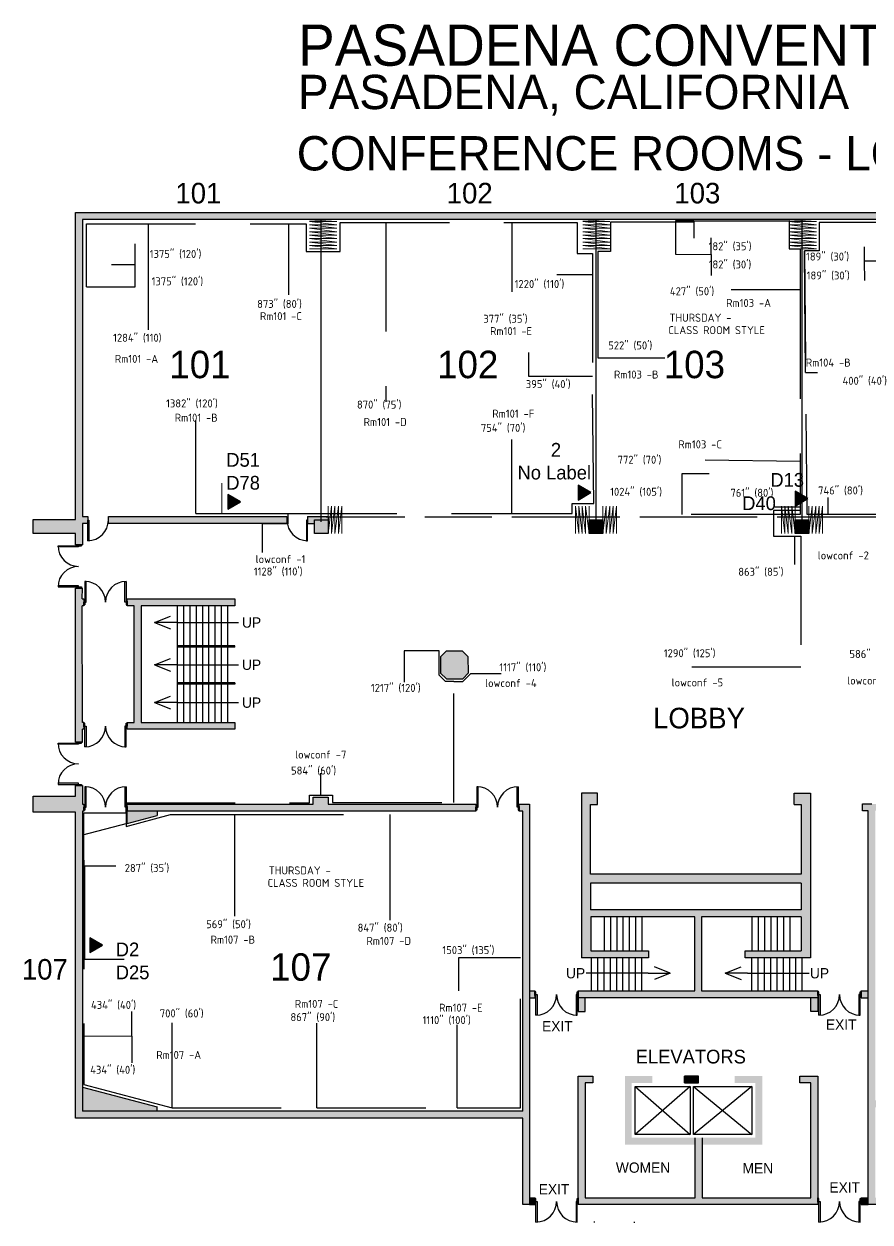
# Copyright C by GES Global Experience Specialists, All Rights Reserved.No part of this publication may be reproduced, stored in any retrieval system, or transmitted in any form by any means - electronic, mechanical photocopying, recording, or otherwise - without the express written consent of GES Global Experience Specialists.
# Model space of a CAD drawing. Header units: inches. Extents: x 3281 to 5822, y 3049 to 5144.
# Drawn here: x 3281 to 4759, y 3049 to 5144 of the extents above; entities that cross this region are included whole.
import ezdxf
from ezdxf.enums import TextEntityAlignment as Align

# ---------------------------------------------------------------- set-up
doc = ezdxf.new("R2010")
doc.units = ezdxf.units.IN
doc.header["$LTSCALE"] = 100
doc.header["$MEASUREMENT"] = 0
doc.linetypes.add('DASHED', pattern=[19.05, 12.7, -6.35])
doc.linetypes.add('DASHEDTINY', pattern=[2.8575, 1.905, -0.9525])
for name, color, linetype, lineweight, true_color in [('AP_Name', 176, 'CONTINUOUS', 18, 0x000080), ('LAB DAY', 140, 'CONTINUOUS', 18, 0x26a8ff), ('WIRE RUN', 200, 'DASHEDTINY', 25, 0xaa00ff)]:
    doc.layers.add(name, color=color, linetype=linetype, lineweight=lineweight, true_color=true_color)
for name, color, linetype, lineweight in [('bldg_airwall', 53, 'DASHED', 25), ('bldg_airwall_storage', 53, 'CONTINUOUS', 18), ('bldg_doors', 7, 'CONTINUOUS', 25), ('bldg_text', 94, 'CONTINUOUS', 25), ('bldg_title', 94, 'CONTINUOUS', 25), ('bldg_wallint', 7, 'CONTINUOUS', 25), ('bldg_wallintsol', 7, 'CONTINUOUS', 25), ('data_jack', 120, 'CONTINUOUS', 25), ('LENGTH', 4, 'CONTINUOUS', 18)]:
    doc.layers.add(name, color=color, linetype=linetype, lineweight=lineweight)
doc.layers.add('bldg_stairs', color=9, linetype='CONTINUOUS')
doc.styles.add('bldgtx18', font='bldgtx18')
doc.styles.add('bldgtx24', font='bldgtx24')
doc.styles.add('bldgtx36', font='bldgtx36')
doc.styles.add('bldgtx48', font='bldgtx48')
doc.styles.add('iso3098', font='iso3098')
doc.styles.add('showtx60', font='showtx60')

msp = doc.modelspace()

# ---------------------------------------------------------------- hatches: boundary and pattern name
at = {"layer": 'bldg_wallintsol'}
for points in [[(5540.3, 4801.9), (5540.3, 4157.3), (5540.4, 4138.4), (5540.3, 4138.4), (5540.3, 4126.4), (5540.4, 4126.4), (5540.3, 3922.5), (5540.3, 3780), (5521.6, 3780), (5521.6, 3768), (5540.3, 3768), (5540.3, 3261.6), (5521.4, 3261.6), (5521.4, 3249.6), (5558.4, 3249.6), (5558.4, 3774), (5558.4, 4813.9), (3370.9, 4813.9), (3370.9, 4353.1), (3370.9, 4277.4), (3296.8, 4277.4), (3296.8, 4252.9), (3370.9, 4252.9), (3370.9, 4233.3), (3382.9, 4233.3), (3382.9, 4270.4), (3392.3, 4270.4), (3392.3, 4276.3), (3392.3, 4282.4), (3382.9, 4282.4), (3382.9, 4347.1), (3382.9, 4801.9)], [(3740.3, 4282.4), (3428.3, 4282.4), (3428.3, 4270.4), (3740.3, 4270.4)], [(4292.3, 4276.9), (4268.3, 4276.9), (4268.3, 4252.9), (4292.3, 4252.9)], [(4652.3, 4276.9), (4628.3, 4276.9), (4628.3, 4252.9), (4652.3, 4252.9)], [(4057.1, 4037.3), (4047, 4047.2), (4018.7, 4047.1), (4008.8, 4037), (4008.9, 4008.6), (4019, 3998.7), (4047.4, 3998.9), (4057.3, 4009)], [(3382.9, 3812.2), (3370.9, 3812.2), (3370.9, 3793.6), (3296.8, 3793.6), (3296.8, 3765.7), (3370.9, 3765.7), (3370.9, 3230.5), (4152.4, 3230.5), (4152.4, 3079.4), (4164.4, 3079.4), (4164.4, 3253.6), (4164.4, 3779.5), (4146.4, 3779.5), (4146.4, 3767.5), (4152.4, 3767.5), (4152.4, 3242.5), (3382.9, 3242.5), (3382.9, 3767.5), (3385.4, 3767.5), (3385.4, 3779.5), (3382.9, 3779.5)], [(4070.4, 3779.5), (3812.3, 3779.5), (3812.3, 3792), (3786.4, 3792), (3786.4, 3779.5), (3461.4, 3779.5), (3461.4, 3767.5), (4070.4, 3767.5)], [(4978.2, 3079.4), (4978.2, 3091.4), (4768.2, 3091.4), (4768.2, 3249.6), (5418.8, 3249.6), (5418.8, 3261.6), (4768.2, 3261.6), (4768.2, 3768), (4775.5, 3768), (4775.5, 3780), (4762.2, 3780), (4746.3, 3780), (4746.3, 3768), (4756.2, 3768), (4756.2, 3255.6), (4756.2, 3079.4)], [(3513.4, 3767.5), (3461.4, 3767.5), (3461.4, 3745.9), (3513.4, 3759.5)], [(4667.9, 3091.4), (4667.9, 3304.1), (4636.5, 3304.1), (4636.5, 3292.1), (4655.9, 3292.1), (4655.9, 3091.4), (4465.8, 3091.4), (4465.8, 3184.1), (4453.8, 3184.1), (4453.8, 3091.4), (4261.3, 3091.4), (4261.3, 3292.1), (4274.7, 3292.1), (4274.7, 3304.1), (4249.3, 3304.1), (4249.3, 3089.8), (4249.5, 3089.8), (4249.5, 3079.4), (4459.8, 3079.4), (4667.9, 3079.4)], [(4459.5, 3304.1), (4435, 3304.1), (4435, 3292.1), (4459.5, 3292.1)], [(3382.9, 3284.5), (3382.9, 3242.5), (3513.4, 3242.5), (3513.4, 3250.5)], [(4173.5, 3091.4), (4164.4, 3091.4), (4164.4, 3079.4), (4173.5, 3079.4)], [(4756.2, 3091.4), (4743.9, 3091.4), (4743.9, 3079.4), (4756.2, 3079.4)]]:
    msp.add_hatch(color=256, dxfattribs=at).paths.add_polyline_path(points, flags=0)
h = msp.add_hatch(color=256, dxfattribs=at)
h.paths.add_polyline_path([(3812.3, 4282.4), (3776.3, 4282.4), (3776.3, 4270.4), (3788.3, 4270.4), (3788.3, 4276.9), (3812.3, 4276.9)], flags=0)
h.paths.add_polyline_path([(3812.3, 4276.9), (3788.3, 4276.9), (3788.3, 4252.9), (3812.3, 4252.9)], flags=0)
h = msp.add_hatch(color=256, dxfattribs=at)
h.paths.add_polyline_path([(3385.3, 3922.5), (3382.9, 3922.5), (3382.8, 4126.4), (3385.3, 4126.4), (3385.3, 4138.4), (3382.8, 4138.4), (3382.9, 4157.3), (3370.9, 4157.3), (3370.9, 3888.2), (3382.9, 3888.2), (3382.9, 3910.5), (3385.3, 3910.5)], flags=0)
h.paths.add_polyline_path([(3485.4, 4126.4), (3649, 4126.4), (3649, 4138.4), (3461.3, 4138.4), (3461.3, 4126.4), (3473.4, 4126.4), (3473.4, 3922.5), (3461.3, 3922.5), (3461.3, 3910.5), (3512.3, 3910.5), (3649, 3910.5), (3649, 3922.5), (3485.4, 3922.5)], flags=0)
h = msp.add_hatch(color=256, dxfattribs=at)
h.paths.add_polyline_path([(4654.9, 3798.9), (4626.9, 3798.9), (4626.9, 3778.9), (4638.9, 3778.9), (4638.9, 3656.9), (4270.9, 3656.9), (4270.9, 3778.9), (4282.9, 3778.9), (4282.9, 3798.9), (4254.9, 3798.9), (4254.9, 3511.1), (4372.1, 3511.1), (4372.1, 3523.1), (4271.4, 3523.1), (4271.4, 3582.6), (4452.9, 3582.6), (4452.9, 3453.1), (4249.5, 3453.1), (4249.5, 3441.1), (4667.9, 3441.1), (4667.9, 3453.1), (4661.9, 3453.1), (4464.9, 3453.1), (4464.9, 3582.6), (4638.9, 3582.6), (4638.9, 3523.1), (4541.3, 3523.1), (4541.3, 3511.1), (4654.9, 3511.1)], flags=0)
h.paths.add_polyline_path([(4638.9, 3594.6), (4270.9, 3594.6), (4270.9, 3641.5), (4638.9, 3641.5)], flags=0)
h = msp.add_hatch(color=256, dxfattribs=at)
h.paths.add_polyline_path([(4261.5, 3441.1), (4249.5, 3441.1), (4249.5, 3417.1), (4261.5, 3417.1)], flags=0)
h.paths.add_polyline_path([(4173.5, 3453.1), (4164.4, 3453.1), (4164.4, 3441.1), (4173.5, 3441.1)], flags=0)
h = msp.add_hatch(color=256, dxfattribs=at)
h.paths.add_polyline_path([(4756.2, 3453.1), (4743.9, 3453.1), (4743.9, 3441.1), (4756.2, 3441.1)], flags=0)
h.paths.add_polyline_path([(4667.9, 3441.1), (4655.9, 3441.1), (4655.9, 3417.1), (4667.9, 3417.1)], flags=0)
at = {"layer": 'bldg_wallintsol', "linetype": 'CONTINUOUS'}
msp.add_hatch(color=256, dxfattribs=at).paths.add_polyline_path([(4330.9, 3184.1), (4450.9, 3184.1), (4570.9, 3184.1), (4570.9, 3304.1), (4522.9, 3304.1), (4522.9, 3292.1), (4558.9, 3292.1), (4558.9, 3196.1), (4342.9, 3196.1), (4342.9, 3292.1), (4378.9, 3292.1), (4378.9, 3304.1), (4330.9, 3304.1)], flags=0)
at = {"layer": 'data_jack'}
for points in [[(4249.2, 4337.3), (4249.2, 4311.4), (4271.6, 4324.3)], [(3637, 4321), (3637, 4295.2), (3659.4, 4308.1)], [(4628.4, 4326.7), (4628.4, 4300.9), (4650.8, 4313.8)], [(3395.7, 3545.7), (3395.7, 3519.9), (3418.1, 3532.8)]]:
    msp.add_hatch(color=256, dxfattribs=at).paths.add_polyline_path(points, flags=0)

# ---------------------------------------------------------------- linework, layer by layer
at = {"layer": 'bldg_airwall'}
for p, q in [((3800.4, 4273.5), (3800.4, 4802.1)), ((4280.4, 4273.5), (4280.4, 4802.1)), ((4640.4, 4273.5), (4640.4, 4802.1)), ((3946.2, 4281.2), (3808.9, 4281.2)), ((4098.2, 4281.2), (3981.2, 4281.2)), ((4322.2, 4281.2), (4133.2, 4281.2)), ((4562.2, 4281.2), (4357.2, 4281.2)), ((4786.7, 4281.2), (4597.2, 4281.2))]:
    msp.add_line(p, q, dxfattribs=at)
at = {"layer": 'bldg_airwall_storage'}
for p, q in [((3780, 4801.9), (3827.7, 4801.9)), ((3827.7, 4798.5), (3780, 4801.5)), ((3827.7, 4792.5), (3780, 4798.5)), ((3780, 4798.5), (3827.7, 4798.5)), ((4257.2, 4801.9), (4304.8, 4801.9)), ((4304.8, 4798.5), (4257.2, 4801.5)), ((4304.8, 4792.5), (4257.2, 4798.5)), ((4257.2, 4798.5), (4304.8, 4798.5)), ((4618.2, 4801.9), (4665.8, 4801.9)), ((4665.8, 4798.5), (4618.2, 4801.5)), ((4665.8, 4792.5), (4618.2, 4798.5)), ((4618.2, 4798.5), (4665.8, 4798.5)), ((3827.7, 4786.5), (3780, 4792.5)), ((3780, 4792.5), (3827.7, 4792.5)), ((3827.7, 4780.5), (3780, 4786.5)), ((3780, 4786.5), (3827.7, 4786.5)), ((3827.7, 4774.5), (3780, 4780.5)), ((3780, 4780.5), (3827.7, 4780.5)), ((4304.8, 4786.5), (4257.2, 4792.5)), ((4257.2, 4792.5), (4304.8, 4792.5)), ((4304.8, 4780.5), (4257.2, 4786.5)), ((4257.2, 4786.5), (4304.8, 4786.5)), ((4304.8, 4774.5), (4257.2, 4780.5)), ((4257.2, 4780.5), (4304.8, 4780.5)), ((4665.8, 4786.5), (4618.2, 4792.5)), ((4618.2, 4792.5), (4665.8, 4792.5)), ((4665.8, 4780.5), (4618.2, 4786.5)), ((4618.2, 4786.5), (4665.8, 4786.5)), ((4665.8, 4774.5), (4618.2, 4780.5)), ((4618.2, 4780.5), (4665.8, 4780.5)), ((3827.7, 4768.5), (3780, 4774.5)), ((3780, 4774.5), (3827.7, 4774.5)), ((3827.7, 4762.5), (3780, 4768.5)), ((3780, 4768.5), (3827.7, 4768.5)), ((3827.7, 4756.5), (3780, 4762.5)), ((3780, 4762.5), (3827.7, 4762.5)), ((3827.7, 4750.5), (3780, 4756.5)), ((3780, 4756.5), (3827.7, 4756.5)), ((4304.8, 4768.5), (4257.2, 4774.5)), ((4257.2, 4774.5), (4304.8, 4774.5)), ((4304.8, 4762.5), (4257.2, 4768.5)), ((4257.2, 4768.5), (4304.8, 4768.5)), ((4304.8, 4756.5), (4257.2, 4762.5)), ((4257.2, 4762.5), (4304.8, 4762.5)), ((4304.8, 4750.5), (4257.2, 4756.5)), ((4257.2, 4756.5), (4304.8, 4756.5)), ((4665.8, 4768.5), (4618.2, 4774.5)), ((4618.2, 4774.5), (4665.8, 4774.5)), ((4665.8, 4762.5), (4618.2, 4768.5)), ((4618.2, 4768.5), (4665.8, 4768.5)), ((4665.8, 4756.5), (4618.2, 4762.5)), ((4618.2, 4762.5), (4665.8, 4762.5)), ((4665.8, 4750.5), (4618.2, 4756.5)), ((4618.2, 4756.5), (4665.8, 4756.5)), ((3780, 4750.5), (3827.7, 4750.5)), ((4257.2, 4750.5), (4304.8, 4750.5)), ((4618.2, 4750.5), (4665.8, 4750.5)), ((3812.3, 4300.9), (3812.3, 4252.9)), ((3818.3, 4300.9), (3812.3, 4252.9)), ((3818.3, 4300.9), (3818.3, 4252.9)), ((3824.3, 4300.9), (3818.3, 4252.9)), ((3824.3, 4300.9), (3824.3, 4252.9)), ((3830.3, 4300.9), (3824.3, 4252.9)), ((3830.3, 4252.9), (3830.3, 4300.9)), ((3836.3, 4300.9), (3830.3, 4252.9)), ((3836.3, 4252.9), (3836.3, 4300.9)), ((4244.3, 4300.9), (4244.3, 4252.9)), ((4244.3, 4300.9), (4250.3, 4252.9)), ((4250.3, 4300.9), (4250.3, 4252.9)), ((4250.3, 4300.9), (4256.3, 4252.9)), ((4256.3, 4300.9), (4256.3, 4252.9)), ((4256.3, 4300.9), (4262.3, 4252.9)), ((4262.3, 4300.9), (4262.3, 4252.9)), ((4262.3, 4300.9), (4268.3, 4252.9)), ((4268.3, 4252.9), (4268.3, 4300.9)), ((4292.3, 4300.9), (4292.3, 4252.9)), ((4298.3, 4300.9), (4292.3, 4252.9)), ((4298.3, 4300.9), (4298.3, 4252.9)), ((4304.3, 4300.9), (4298.3, 4252.9)), ((4304.3, 4300.9), (4304.3, 4252.9)), ((4310.3, 4300.9), (4304.3, 4252.9)), ((4310.3, 4300.9), (4310.3, 4252.9)), ((4316.3, 4300.9), (4310.3, 4252.9)), ((4316.3, 4252.9), (4316.3, 4300.9)), ((4604.3, 4300.9), (4604.3, 4252.9)), ((4604.3, 4300.9), (4610.3, 4252.9)), ((4610.3, 4300.9), (4610.3, 4252.9)), ((4610.3, 4300.9), (4616.3, 4252.9)), ((4616.3, 4300.9), (4616.3, 4252.9)), ((4616.3, 4300.9), (4622.3, 4252.9)), ((4622.3, 4300.9), (4622.3, 4252.9)), ((4622.3, 4300.9), (4628.3, 4252.9)), ((4628.3, 4252.9), (4628.3, 4300.9)), ((4652.3, 4300.9), (4652.3, 4252.9)), ((4658.3, 4300.9), (4652.3, 4252.9)), ((4658.3, 4300.9), (4658.3, 4252.9)), ((4664.3, 4300.9), (4658.3, 4252.9)), ((4664.3, 4300.9), (4664.3, 4252.9)), ((4670.3, 4300.9), (4664.3, 4252.9)), ((4670.3, 4300.9), (4670.3, 4252.9)), ((4676.3, 4300.9), (4670.3, 4252.9)), ((4676.3, 4252.9), (4676.3, 4300.9))]:
    msp.add_line(p, q, dxfattribs=at)
at = {"layer": 'bldg_doors'}
for p, q in [((3392.3, 4276.3), (3394.3, 4276.3)), ((3392.3, 4240.3), (3392.3, 4276.3)), ((3394.3, 4276.3), (3394.3, 4240.3)), ((3776.3, 4276.3), (3774.3, 4276.3)), ((3774.3, 4276.3), (3774.3, 4240.3)), ((3776.3, 4240.3), (3776.3, 4276.3)), ((3381.3, 4233.3), (3376.3, 4233.3)), ((3376.3, 4233.3), (3376.3, 4231.3)), ((3381.3, 4231.3), (3381.3, 4233.3)), ((3394.3, 4240.3), (3392.3, 4240.3)), ((3774.3, 4240.3), (3776.3, 4240.3)), ((3340.3, 4229.3), (3340.3, 4231.3)), ((3340.3, 4231.3), (3376.3, 4231.3)), ((3376.3, 4229.3), (3340.3, 4229.3)), ((3376.3, 4231.3), (3381.3, 4231.3)), ((3376.3, 4231.3), (3376.3, 4229.3)), ((3376.3, 4161.3), (3340.3, 4161.3)), ((3340.3, 4161.3), (3340.3, 4159.3)), ((3340.3, 4159.3), (3376.3, 4159.3)), ((3376.3, 4159.3), (3376.3, 4161.3)), ((3376.3, 4157.3), (3376.3, 4159.3)), ((3376.3, 4159.3), (3381.3, 4159.3)), ((3381.3, 4157.3), (3376.3, 4157.3)), ((3381.3, 4159.3), (3381.3, 4157.3)), ((3389.3, 4169), (3387.3, 4169)), ((3387.3, 4169), (3387.3, 4133)), ((3389.3, 4133), (3389.3, 4169)), ((3457.3, 4133), (3457.3, 4169)), ((3457.3, 4169), (3459.3, 4169)), ((3459.3, 4169), (3459.3, 4133)), ((3385.3, 4128), (3385.3, 4133)), ((3385.3, 4133), (3387.3, 4133)), ((3387.3, 4128), (3385.3, 4128)), ((3387.3, 4133), (3387.3, 4128)), ((3387.3, 4133), (3389.3, 4133)), ((3459.3, 4133), (3457.3, 4133)), ((3461.3, 4133), (3459.3, 4133)), ((3459.3, 4133), (3459.3, 4128)), ((3459.3, 4128), (3461.3, 4128)), ((3461.3, 4128), (3461.3, 4133)), ((3387.3, 3920.9), (3385.3, 3920.9)), ((3385.3, 3920.9), (3385.3, 3915.9)), ((3387.3, 3915.9), (3387.3, 3920.9)), ((3459.3, 3920.9), (3461.3, 3920.9)), ((3459.3, 3915.9), (3459.3, 3920.9)), ((3461.3, 3920.9), (3461.3, 3915.9)), ((3385.3, 3915.9), (3387.3, 3915.9)), ((3387.3, 3915.9), (3389.3, 3915.9)), ((3387.3, 3879.9), (3387.3, 3915.9)), ((3389.3, 3915.9), (3389.3, 3879.9)), ((3459.3, 3915.9), (3457.3, 3915.9)), ((3457.3, 3915.9), (3457.3, 3879.9)), ((3461.3, 3915.9), (3459.3, 3915.9)), ((3459.3, 3879.9), (3459.3, 3915.9)), ((3340.3, 3884.2), (3340.3, 3886.2)), ((3340.3, 3886.2), (3376.3, 3886.2)), ((3376.3, 3884.2), (3340.3, 3884.2)), ((3381.3, 3888.2), (3376.3, 3888.2)), ((3376.3, 3888.2), (3376.3, 3886.2)), ((3376.3, 3886.2), (3381.3, 3886.2)), ((3376.3, 3886.2), (3376.3, 3884.2)), ((3381.3, 3886.2), (3381.3, 3888.2)), ((3389.3, 3879.9), (3387.3, 3879.9)), ((3457.3, 3879.9), (3459.3, 3879.9)), ((3376.3, 3816.2), (3340.3, 3816.2)), ((3340.3, 3816.2), (3340.3, 3814.2)), ((3340.3, 3814.2), (3376.3, 3814.2)), ((3376.3, 3814.2), (3376.3, 3816.2)), ((3376.3, 3812.2), (3376.3, 3814.2)), ((3376.3, 3814.2), (3381.3, 3814.2)), ((3381.3, 3814.2), (3381.3, 3812.2)), ((3381.3, 3812.2), (3376.3, 3812.2)), ((3389.4, 3810.1), (3387.4, 3810.1)), ((3387.4, 3810.1), (3387.4, 3774.1)), ((3389.4, 3774.1), (3389.4, 3810.1)), ((3457.4, 3774.1), (3457.4, 3810.1)), ((3457.4, 3810.1), (3459.4, 3810.1)), ((3459.4, 3810.1), (3459.4, 3774.1)), ((4074.4, 3810.1), (4072.4, 3810.1)), ((4072.4, 3810.1), (4072.4, 3774.1)), ((4074.4, 3774.1), (4074.4, 3810.1)), ((4142.4, 3774.1), (4142.4, 3810.1)), ((4142.4, 3810.1), (4144.4, 3810.1)), ((4144.4, 3810.1), (4144.4, 3774.1)), ((3385.4, 3769.1), (3385.4, 3774.1)), ((3385.4, 3774.1), (3387.4, 3774.1)), ((3387.4, 3774.1), (3387.4, 3769.1)), ((3387.4, 3774.1), (3389.4, 3774.1)), ((3459.4, 3774.1), (3457.4, 3774.1)), ((3461.4, 3774.1), (3459.4, 3774.1)), ((3459.4, 3774.1), (3459.4, 3769.1)), ((3461.4, 3769.1), (3461.4, 3774.1)), ((4070.4, 3769.1), (4070.4, 3774.1)), ((4070.4, 3774.1), (4072.4, 3774.1)), ((4072.4, 3774.1), (4072.4, 3769.1)), ((4072.4, 3774.1), (4074.4, 3774.1)), ((4144.4, 3774.1), (4142.4, 3774.1)), ((4146.4, 3774.1), (4144.4, 3774.1)), ((4144.4, 3774.1), (4144.4, 3769.1)), ((4146.4, 3769.1), (4146.4, 3774.1)), ((3387.4, 3769.1), (3385.4, 3769.1)), ((3459.4, 3769.1), (3461.4, 3769.1)), ((4072.4, 3769.1), (4070.4, 3769.1)), ((4144.4, 3769.1), (4146.4, 3769.1)), ((4175.5, 3451.5), (4173.5, 3451.5)), ((4173.5, 3451.5), (4173.5, 3446.5)), ((4173.5, 3446.5), (4175.5, 3446.5)), ((4175.5, 3446.5), (4175.5, 3451.5)), ((4175.5, 3446.5), (4177.5, 3446.5)), ((4175.5, 3410.5), (4175.5, 3446.5)), ((4177.5, 3446.5), (4177.5, 3410.5)), ((4247.5, 3446.5), (4245.5, 3446.5)), ((4245.5, 3446.5), (4245.5, 3410.5)), ((4247.5, 3451.5), (4249.5, 3451.5)), ((4247.5, 3446.5), (4247.5, 3451.5)), ((4249.5, 3446.5), (4247.5, 3446.5)), ((4247.5, 3410.5), (4247.5, 3446.5)), ((4249.5, 3451.5), (4249.5, 3446.5)), ((4249.5, 3451.5), (4249.5, 3446.5)), ((4669.9, 3451.5), (4667.9, 3451.5)), ((4667.9, 3451.5), (4667.9, 3446.5)), ((4667.9, 3446.5), (4669.9, 3446.5)), ((4669.9, 3446.5), (4669.9, 3451.5)), ((4669.9, 3446.5), (4671.9, 3446.5)), ((4669.9, 3410.5), (4669.9, 3446.5)), ((4671.9, 3446.5), (4671.9, 3410.5)), ((4741.9, 3446.5), (4739.9, 3446.5)), ((4739.9, 3446.5), (4739.9, 3410.5)), ((4741.9, 3451.5), (4743.9, 3451.5)), ((4741.9, 3446.5), (4741.9, 3451.5)), ((4743.9, 3446.5), (4741.9, 3446.5)), ((4741.9, 3410.5), (4741.9, 3446.5)), ((4743.9, 3451.5), (4743.9, 3446.5)), ((4743.9, 3451.5), (4743.9, 3446.5)), ((4177.5, 3410.5), (4175.5, 3410.5)), ((4245.5, 3410.5), (4247.5, 3410.5)), ((4671.9, 3410.5), (4669.9, 3410.5)), ((4739.9, 3410.5), (4741.9, 3410.5)), ((4175.5, 3089.8), (4173.5, 3089.8)), ((4173.5, 3089.8), (4173.5, 3084.8)), ((4173.5, 3084.8), (4175.5, 3084.8)), ((4175.5, 3084.8), (4175.5, 3089.8)), ((4175.5, 3084.8), (4177.5, 3084.8)), ((4175.5, 3048.8), (4175.5, 3084.8)), ((4177.5, 3084.8), (4177.5, 3048.8)), ((4247.5, 3084.8), (4245.5, 3084.8)), ((4245.5, 3084.8), (4245.5, 3048.8)), ((4247.5, 3089.8), (4249.5, 3089.8)), ((4247.5, 3084.8), (4247.5, 3089.8)), ((4249.5, 3084.8), (4247.5, 3084.8)), ((4247.5, 3048.8), (4247.5, 3084.8)), ((4249.5, 3089.8), (4249.5, 3084.8)), ((4249.5, 3089.8), (4249.5, 3084.8)), ((4669.9, 3089.8), (4667.9, 3089.8)), ((4667.9, 3089.8), (4667.9, 3084.8)), ((4667.9, 3084.8), (4669.9, 3084.8)), ((4669.9, 3084.8), (4669.9, 3089.8)), ((4669.9, 3084.8), (4671.9, 3084.8)), ((4669.9, 3048.8), (4669.9, 3084.8)), ((4671.9, 3084.8), (4671.9, 3048.8)), ((4741.9, 3084.8), (4739.9, 3084.8)), ((4739.9, 3084.8), (4739.9, 3048.8)), ((4741.9, 3089.8), (4743.9, 3089.8)), ((4741.9, 3084.8), (4741.9, 3089.8)), ((4743.9, 3084.8), (4741.9, 3084.8)), ((4741.9, 3048.8), (4741.9, 3084.8)), ((4743.9, 3089.8), (4743.9, 3084.8)), ((4743.9, 3089.8), (4743.9, 3084.8)), ((4278.3, 3048.8), (4276.3, 3048.8)), ((4346.3, 3048.8), (4348.3, 3048.8))]:
    msp.add_line(p, q, dxfattribs=at)
for centre, start, end in [((3392.3, 4276.3), 270, 0), ((3776.3, 4276.3), 180, -90), ((3376.3, 4231.3), 180, 270), ((3376.3, 4159.3), 90, 180), ((3387.3, 4133), 0, 90), ((3459.3, 4133), 90, 180), ((3387.3, 3915.9), 270, 0), ((3459.3, 3915.9), 180, -90), ((3376.3, 3886.2), 180, 270), ((3376.3, 3814.2), 90, 180), ((3387.4, 3774.1), 0, 90), ((3459.4, 3774.1), 90, 180), ((4072.4, 3774.1), 0, 90), ((4144.4, 3774.1), 90, 180), ((4175.5, 3446.5), 270, 0), ((4247.5, 3446.5), 180, -90), ((4669.9, 3446.5), 270, 0), ((4741.9, 3446.5), 180, -90), ((4175.5, 3084.8), 270, 0), ((4247.5, 3084.8), 180, -90), ((4669.9, 3084.8), 270, 0), ((4741.9, 3084.8), 180, -90)]:
    msp.add_arc(centre, 36, start, end, dxfattribs=at)
at = {"layer": 'bldg_stairs'}
for p, q in [((3509, 4097.2), (3536.8, 4108.3)), ((3548.5, 4126.4), (3548.5, 3922.5)), ((3559.5, 4126.4), (3559.5, 4056.2)), ((3570.5, 4126.4), (3570.5, 4056.2)), ((3581.5, 4126.4), (3581.5, 4056.2)), ((3592.5, 4126.4), (3592.5, 4056.2)), ((3603.5, 4126.4), (3603.5, 4056.2)), ((3614.5, 4126.4), (3614.5, 4056.2)), ((3625.5, 4126.4), (3625.5, 4056.2)), ((3636.5, 4126.4), (3636.5, 4056.2)), ((3547.8, 4097.2), (3509, 4097.2)), ((3509, 4097.2), (3536.8, 4086.1)), ((3547.8, 4097.2), (3655.8, 4097.2)), ((3559.5, 4054), (3559.5, 3991.6)), ((3570.5, 4054), (3570.5, 3991.6)), ((3581.5, 4054), (3581.5, 3991.6)), ((3592.5, 4054), (3592.5, 3991.6)), ((3603.5, 4054), (3603.5, 3991.6)), ((3614.5, 4054), (3614.5, 3991.6)), ((3625.5, 4054), (3625.5, 3991.6)), ((3636.5, 4054), (3636.5, 3991.6)), ((3509, 4023.3), (3536.8, 4034.3)), ((3547.8, 4023.3), (3509, 4023.3)), ((3509, 4023.3), (3536.8, 4012.2)), ((3547.8, 4023.3), (3655.8, 4023.3)), ((3559.5, 3989.4), (3559.5, 3922.5)), ((3570.5, 3989.4), (3570.5, 3922.5)), ((3581.5, 3989.4), (3581.5, 3922.5)), ((3592.5, 3989.4), (3592.5, 3922.5)), ((3603.5, 3989.4), (3603.5, 3922.5)), ((3614.5, 3989.4), (3614.5, 3922.5)), ((3625.5, 3989.4), (3625.5, 3922.5)), ((3636.5, 3989.4), (3636.5, 3922.5)), ((3509, 3957.1), (3536.8, 3968.2)), ((3547.8, 3957.1), (3509, 3957.1)), ((3509, 3957.1), (3536.8, 3946)), ((3547.8, 3957.1), (3655.8, 3957.1)), ((4294.5, 3582.6), (4294.5, 3523.1)), ((4305.5, 3582.6), (4305.5, 3523.1)), ((4316.5, 3582.6), (4316.5, 3523.1)), ((4327.5, 3582.6), (4327.5, 3523.1)), ((4338.5, 3582.6), (4338.5, 3523.1)), ((4349.5, 3582.6), (4349.5, 3523.1)), ((4360.5, 3582.6), (4360.5, 3523.1)), ((4552.8, 3582.6), (4552.8, 3523.1)), ((4563.8, 3582.6), (4563.8, 3523.1)), ((4574.8, 3582.6), (4574.8, 3523.1)), ((4585.8, 3582.6), (4585.8, 3523.1)), ((4596.8, 3582.6), (4596.8, 3523.1)), ((4607.8, 3582.6), (4607.8, 3523.1)), ((4618.8, 3582.6), (4618.8, 3523.1)), ((4272.5, 3453.1), (4272.5, 3511.1)), ((4283.5, 3453.1), (4283.5, 3511.1)), ((4294.5, 3453.1), (4294.5, 3511.1)), ((4305.5, 3453.1), (4305.5, 3511.1)), ((4316.5, 3453.1), (4316.5, 3511.1)), ((4327.5, 3453.1), (4327.5, 3511.1)), ((4338.5, 3453.1), (4338.5, 3511.1)), ((4349.5, 3453.1), (4349.5, 3511.1)), ((4360.5, 3453.1), (4360.5, 3511.1)), ((4552.8, 3453.1), (4552.8, 3511.1)), ((4563.8, 3453.1), (4563.8, 3511.1)), ((4574.8, 3453.1), (4574.8, 3511.1)), ((4585.8, 3453.1), (4585.8, 3511.1)), ((4596.8, 3453.1), (4596.8, 3511.1)), ((4607.8, 3453.1), (4607.8, 3511.1)), ((4618.8, 3453.1), (4618.8, 3511.1)), ((4629.8, 3453.1), (4629.8, 3511.1)), ((4640.8, 3453.1), (4640.8, 3511.1)), ((4371.3, 3483.9), (4263.3, 3483.9)), ((4371.3, 3483.9), (4410.1, 3483.9)), ((4410.1, 3483.9), (4382.4, 3495)), ((4410.1, 3483.9), (4382.4, 3472.8)), ((4506.1, 3483.9), (4533.8, 3495)), ((4544.9, 3483.9), (4506.1, 3483.9)), ((4506.1, 3483.9), (4533.8, 3472.8)), ((4544.9, 3483.9), (4652.9, 3483.9)), ((4348.9, 3202.1), (4348.9, 3286.1)), ((4348.9, 3286.1), (4444.9, 3286.1)), ((4348.9, 3286.1), (4444.9, 3202.1)), ((4444.9, 3286.1), (4348.9, 3202.1)), ((4444.9, 3286.1), (4444.9, 3202.1)), ((4450.9, 3202.1), (4450.9, 3286.1)), ((4450.9, 3286.1), (4552.9, 3286.1)), ((4450.9, 3286.1), (4552.9, 3202.1)), ((4552.9, 3286.1), (4450.9, 3202.1)), ((4552.9, 3286.1), (4552.9, 3202.1)), ((4444.9, 3202.1), (4348.9, 3202.1)), ((4552.9, 3202.1), (4450.9, 3202.1))]:
    msp.add_line(p, q, dxfattribs=at)
at = {"layer": 'bldg_wallint', "linetype": 'CONTINUOUS'}
for p, q in [((3370.9, 4813.9), (5558.4, 4813.9)), ((3370.9, 4353.1), (3370.9, 4813.9)), ((5540.3, 4801.9), (3382.9, 4801.9)), ((3382.9, 4801.9), (3382.9, 4347.1)), ((3370.9, 4277.4), (3370.9, 4353.1)), ((3382.9, 4347.1), (3382.9, 4282.4)), ((3296.8, 4252.9), (3296.8, 4277.4)), ((3296.8, 4277.4), (3370.9, 4277.4)), ((3382.9, 4282.4), (3392.3, 4282.4)), ((3392.3, 4282.4), (3392.3, 4270.4)), ((3428.3, 4282.4), (3740.3, 4282.4)), ((3428.3, 4270.4), (3428.3, 4282.4)), ((3740.3, 4282.4), (3740.3, 4270.4)), ((3776.3, 4282.4), (3776.3, 4270.4)), ((3788.3, 4276.9), (3812.3, 4276.9)), ((3788.3, 4252.9), (3788.3, 4276.9)), ((3812.3, 4276.9), (3812.3, 4252.9)), ((4268.3, 4276.9), (4292.3, 4276.9)), ((4268.3, 4252.9), (4268.3, 4276.9)), ((4292.3, 4276.9), (4292.3, 4252.9)), ((4628.3, 4276.9), (4652.3, 4276.9)), ((4652.3, 4276.9), (4652.3, 4252.9)), ((3370.9, 4252.9), (3296.8, 4252.9)), ((3370.9, 4233.3), (3370.9, 4252.9)), ((3392.3, 4270.4), (3382.9, 4270.4)), ((3382.9, 4270.4), (3382.9, 4233.3)), ((3740.3, 4270.4), (3428.3, 4270.4)), ((3812.3, 4252.9), (3788.3, 4252.9)), ((4292.3, 4252.9), (4268.3, 4252.9)), ((3382.9, 4233.3), (3370.9, 4233.3)), ((3382.9, 4233.3), (3370.9, 4233.3)), ((3382.9, 4233.3), (3370.9, 4233.3)), ((3370.9, 4157.3), (3382.9, 4157.3)), ((3370.9, 4157.3), (3382.9, 4157.3)), ((3370.9, 4157.3), (3382.9, 4157.3)), ((3382.8, 4138.4), (3385.3, 4138.4)), ((3385.3, 4138.4), (3385.3, 4126.4)), ((3385.3, 4138.4), (3385.3, 4126.4)), ((3461.3, 4126.4), (3461.3, 4138.4)), ((3461.3, 4126.4), (3461.3, 4138.4)), ((3461.3, 4138.4), (3649, 4138.4)), ((3461.3, 4126.4), (3461.3, 4138.4)), ((3649, 4138.4), (3649, 4126.4)), ((3385.3, 4126.4), (3382.8, 4126.4)), ((3473.4, 4126.4), (3461.3, 4126.4)), ((3473.4, 3922.5), (3473.4, 4126.4)), ((3649, 4126.4), (3485.4, 4126.4)), ((3485.4, 4126.4), (3485.4, 3922.5)), ((3649, 4056.2), (3548.5, 4056.2)), ((3649, 4054), (3548.5, 4054)), ((4018.7, 4047.1), (4008.8, 4037)), ((4047, 4047.2), (4018.7, 4047.1)), ((4057.1, 4037.3), (4047, 4047.2)), ((4008.8, 4037), (4008.9, 4008.6)), ((4057.3, 4009), (4057.1, 4037.3)), ((4008.9, 4008.6), (4019, 3998.7)), ((4047.4, 3998.9), (4057.3, 4009)), ((3649, 3991.6), (3548.5, 3991.6)), ((3649, 3989.4), (3548.5, 3989.4)), ((4019, 3998.7), (4047.4, 3998.9)), ((3385.3, 3922.5), (3385.3, 3910.5)), ((3385.3, 3922.5), (3385.3, 3910.5)), ((3461.3, 3910.5), (3461.3, 3922.5)), ((3461.3, 3910.5), (3461.3, 3922.5)), ((3461.3, 3922.5), (3473.4, 3922.5)), ((3461.3, 3910.5), (3461.3, 3922.5)), ((3485.4, 3922.5), (3649, 3922.5)), ((3649, 3922.5), (3649, 3910.5)), ((3512.3, 3910.5), (3461.3, 3910.5)), ((3649, 3910.5), (3512.3, 3910.5)), ((3382.9, 3888.2), (3370.9, 3888.2)), ((3382.9, 3888.2), (3370.9, 3888.2)), ((3296.8, 3765.7), (3296.8, 3793.6)), ((3296.8, 3793.6), (3370.9, 3793.6)), ((3370.9, 3793.6), (3370.9, 3812.2)), ((3370.9, 3812.2), (3382.9, 3812.2)), ((3370.9, 3812.2), (3382.9, 3812.2)), ((3370.9, 3812.2), (3382.9, 3812.2)), ((3382.9, 3812.2), (3382.9, 3779.5)), ((4254.9, 3798.9), (4254.9, 3511.1)), ((4282.9, 3798.9), (4254.9, 3798.9)), ((4282.9, 3778.9), (4282.9, 3798.9)), ((4626.9, 3798.9), (4654.9, 3798.9)), ((4626.9, 3778.9), (4626.9, 3798.9)), ((4654.9, 3798.9), (4654.9, 3511.1)), ((3382.9, 3779.5), (3385.4, 3779.5)), ((3385.4, 3779.5), (3385.4, 3767.5)), ((3385.4, 3779.5), (3385.4, 3767.5)), ((3461.4, 3767.5), (3461.4, 3779.5)), ((3461.4, 3779.5), (3786.4, 3779.5)), ((3461.4, 3767.5), (3461.4, 3779.5)), ((3786.4, 3792), (3812.3, 3792)), ((3786.4, 3779.5), (3786.4, 3792)), ((3812.3, 3792), (3812.3, 3779.5)), ((3812.3, 3779.5), (4070.4, 3779.5)), ((4070.4, 3779.5), (4070.4, 3767.5)), ((4146.4, 3779.5), (4164.4, 3779.5)), ((4146.4, 3767.5), (4146.4, 3779.5)), ((4164.4, 3779.5), (4164.4, 3253.6)), ((4270.9, 3778.9), (4282.9, 3778.9)), ((4270.9, 3656.9), (4270.9, 3778.9)), ((4626.9, 3778.9), (4638.9, 3778.9)), ((4638.9, 3778.9), (4638.9, 3656.9)), ((4746.3, 3768), (4746.3, 3780)), ((4746.3, 3780), (4762.2, 3780)), ((3370.9, 3765.7), (3296.8, 3765.7)), ((3370.9, 3230.5), (3370.9, 3765.7)), ((3382.9, 3767.5), (3382.9, 3242.5)), ((3385.4, 3767.5), (3382.9, 3767.5)), ((4070.4, 3767.5), (3461.4, 3767.5)), ((3461.4, 3745.9), (3461.4, 3767.5)), ((4152.4, 3767.5), (4146.4, 3767.5)), ((4152.4, 3242.5), (4152.4, 3767.5)), ((4756.2, 3768), (4746.3, 3768)), ((4756.2, 3255.6), (4756.2, 3768)), ((4638.9, 3656.9), (4270.9, 3656.9)), ((4638.9, 3641.5), (4270.9, 3641.5)), ((4638.9, 3594.6), (4270.9, 3594.6)), ((4452.9, 3582.6), (4271.4, 3582.6)), ((4452.9, 3453.1), (4452.9, 3582.6)), ((4464.9, 3582.6), (4464.9, 3453.1)), ((4638.9, 3582.6), (4464.9, 3582.6)), ((4271.4, 3523.1), (4372.1, 3523.1)), ((4372.1, 3523.1), (4372.1, 3511.1)), ((4541.3, 3523.1), (4638.9, 3523.1)), ((4541.3, 3511.1), (4541.3, 3523.1)), ((4372.1, 3511.1), (4254.9, 3511.1)), ((4654.9, 3511.1), (4541.3, 3511.1)), ((4164.4, 3453.1), (4173.5, 3453.1)), ((4164.4, 3441.1), (4173.5, 3441.1)), ((4173.5, 3453.1), (4173.5, 3441.1)), ((4249.5, 3453.1), (4249.5, 3441.1)), ((4249.5, 3453.1), (4452.9, 3453.1)), ((4249.5, 3453.1), (4249.5, 3441.1)), ((4667.9, 3441.1), (4249.5, 3441.1)), ((4464.9, 3453.1), (4667.9, 3453.1)), ((4661.9, 3453.1), (4667.9, 3453.1)), ((4667.9, 3453.1), (4667.9, 3441.1)), ((4743.9, 3453.1), (4743.9, 3441.1)), ((4249.3, 3304.1), (4274.7, 3304.1)), ((4249.3, 3079.4), (4249.3, 3304.1)), ((4261.3, 3292.1), (4261.3, 3091.4)), ((4274.7, 3292.1), (4261.3, 3292.1)), ((4274.7, 3304.1), (4274.7, 3292.1)), ((4636.5, 3292.1), (4636.5, 3304.1)), ((4636.5, 3304.1), (4667.9, 3304.1)), ((4655.9, 3292.1), (4636.5, 3292.1)), ((4655.9, 3091.4), (4655.9, 3292.1)), ((4667.9, 3304.1), (4667.9, 3079.4)), ((4164.4, 3253.6), (4164.4, 3079.4)), ((4756.2, 3079.4), (4756.2, 3255.6)), ((4152.4, 3230.5), (3370.9, 3230.5)), ((4152.4, 3242.5), (3382.9, 3242.5)), ((4152.4, 3079.4), (4152.4, 3230.5)), ((4453.8, 3091.4), (4453.8, 3196.1)), ((4465.8, 3196.1), (4465.8, 3091.4)), ((4164.4, 3091.4), (4173.5, 3091.4)), ((4173.5, 3091.4), (4173.5, 3079.4)), ((4249.5, 3091.4), (4249.5, 3079.4)), ((4249.5, 3091.4), (4249.5, 3079.4)), ((4261.3, 3091.4), (4453.8, 3091.4)), ((4465.8, 3091.4), (4655.9, 3091.4)), ((4667.9, 3091.4), (4667.9, 3079.4)), ((4743.9, 3091.4), (4743.9, 3079.4)), ((4164.4, 3079.4), (4152.4, 3079.4)), ((4164.4, 3079.4), (4173.5, 3079.4)), ((4459.8, 3079.4), (4249.3, 3079.4)), ((4667.9, 3079.4), (4459.8, 3079.4)), ((4978.2, 3079.4), (4756.2, 3079.4))]:
    msp.add_line(p, q, dxfattribs=at)
at = {"layer": 'bldg_wallint'}
for p, q in [((3776.3, 4282.4), (3812.3, 4282.4)), ((3812.3, 4282.4), (3812.3, 4276.9)), ((3776.3, 4270.4), (3788.3, 4270.4)), ((3382.9, 4233.3), (3374.9, 4233.3)), ((3374.9, 4233.3), (3382.9, 4233.3)), ((3370.9, 3888.2), (3370.9, 4157.3)), ((3374.9, 4157.3), (3382.9, 4157.3)), ((3374.9, 4157.3), (3382.9, 4157.3)), ((3382.8, 4138.4), (3382.9, 4157.3)), ((3385.3, 4134.4), (3385.3, 4126.4)), ((3385.3, 4134.4), (3385.3, 4126.4)), ((3461.3, 4126.4), (3461.3, 4134.4)), ((3461.3, 4134.4), (3461.3, 4126.4)), ((3382.9, 3922.5), (3382.8, 4126.4)), ((3649, 4054), (3649, 4056.2)), ((3649, 3991.6), (3649, 3989.4)), ((3385.3, 3922.5), (3382.9, 3922.5)), ((3385.3, 3922.5), (3385.3, 3914.5)), ((3385.3, 3914.5), (3385.3, 3922.5)), ((3461.3, 3914.5), (3461.3, 3922.5)), ((3461.3, 3914.5), (3461.3, 3922.5)), ((3385.3, 3910.5), (3382.9, 3910.5)), ((3382.9, 3888.2), (3382.9, 3910.5)), ((3382.9, 3888.2), (3374.9, 3888.2)), ((3374.9, 3888.2), (3382.9, 3888.2)), ((3374.9, 3812.2), (3382.9, 3812.2)), ((3374.9, 3812.2), (3382.9, 3812.2)), ((3385.4, 3775.5), (3385.4, 3767.5)), ((3385.4, 3775.5), (3385.4, 3767.5)), ((3461.4, 3767.5), (3461.4, 3775.5)), ((3461.4, 3775.5), (3461.4, 3767.5)), ((4070.4, 3775.5), (4070.4, 3767.5)), ((4070.4, 3775.5), (4070.4, 3767.5)), ((4146.4, 3767.5), (4146.4, 3775.5)), ((4146.4, 3775.5), (4146.4, 3767.5)), ((3461.4, 3745.9), (3513.4, 3759.5)), ((3513.4, 3767.5), (3513.4, 3759.5)), ((3461.4, 3745.9), (3382.9, 3725.5)), ((4270.9, 3641.5), (4270.9, 3594.6)), ((4638.9, 3641.5), (4638.9, 3594.6)), ((4271.4, 3582.6), (4271.4, 3523.1)), ((4638.9, 3582.6), (4638.9, 3523.1)), ((4173.5, 3453.1), (4173.5, 3441.1)), ((4173.5, 3453.1), (4173.5, 3445.1)), ((4173.5, 3445.1), (4173.5, 3453.1)), ((4249.5, 3453.1), (4249.5, 3441.1)), ((4249.5, 3453.1), (4249.5, 3445.1)), ((4249.5, 3445.1), (4249.5, 3453.1)), ((4249.5, 3441.1), (4249.5, 3417.1)), ((4261.5, 3417.1), (4261.5, 3441.1)), ((4655.9, 3417.1), (4655.9, 3441.1)), ((4667.9, 3453.1), (4667.9, 3441.1)), ((4667.9, 3453.1), (4667.9, 3445.1)), ((4667.9, 3445.1), (4667.9, 3453.1)), ((4667.9, 3441.1), (4667.9, 3417.1)), ((4743.9, 3453.1), (4743.9, 3441.1)), ((4743.9, 3453.1), (4743.9, 3445.1)), ((4743.9, 3445.1), (4743.9, 3453.1)), ((4743.9, 3453.1), (4756.2, 3453.1)), ((4743.9, 3441.1), (4756.2, 3441.1)), ((4249.5, 3417.1), (4261.5, 3417.1)), ((4667.9, 3417.1), (4655.9, 3417.1)), ((4435, 3292.1), (4435, 3304.1)), ((4459.5, 3304.1), (4435, 3304.1)), ((4435, 3292.1), (4459.5, 3292.1)), ((4459.5, 3292.1), (4459.5, 3304.1)), ((3382.9, 3284.5), (3513.4, 3250.5)), ((3513.4, 3242.5), (3513.4, 3250.5)), ((4173.5, 3091.4), (4173.5, 3079.4)), ((4173.5, 3091.4), (4173.5, 3083.4)), ((4173.5, 3083.4), (4173.5, 3091.4)), ((4249.5, 3091.4), (4249.5, 3079.4)), ((4249.5, 3091.4), (4249.5, 3083.4)), ((4249.5, 3083.4), (4249.5, 3091.4)), ((4667.9, 3091.4), (4667.9, 3079.4)), ((4667.9, 3091.4), (4667.9, 3083.4)), ((4667.9, 3083.4), (4667.9, 3091.4)), ((4743.9, 3091.4), (4743.9, 3079.4)), ((4743.9, 3091.4), (4743.9, 3083.4)), ((4743.9, 3083.4), (4743.9, 3091.4)), ((4743.9, 3091.4), (4756.2, 3091.4)), ((4743.9, 3079.4), (4756.2, 3079.4))]:
    msp.add_line(p, q, dxfattribs=at)
at = {"layer": 'bldg_wallint', "linetype": 'DASHEDTINY'}
for p, q in [((4628.3, 4252.9), (4628.3, 4276.9)), ((4652.3, 4252.9), (4628.3, 4252.9))]:
    msp.add_line(p, q, dxfattribs=at)
at = {"layer": 'data_jack'}
for points in [[(4271.6, 4324.3), (4249.2, 4337.3), (4249.2, 4311.4)], [(3659.4, 4308.1), (3637, 4321), (3637, 4295.2)], [(4650.8, 4313.8), (4628.4, 4326.7), (4628.4, 4300.9)], [(3418.1, 3532.8), (3395.7, 3545.7), (3395.7, 3519.9)]]:
    msp.add_lwpolyline(points, close=True, dxfattribs=at)
at = {"layer": 'WIRE RUN', "color": 3}
for p, q in [((4451.5, 4799.5), (4419.1, 4799.5)), ((4419.1, 4799.5), (4419.1, 4741)), ((3475.3, 4722.7), (3475.3, 4759.3)), ((4481.5, 4740.7), (4481.5, 4770.1)), ((4247.2, 4742.6), (4274.1, 4742.6)), ((4274.1, 4742.6), (4274.1, 4527.2)), ((4419.1, 4741), (4481.5, 4740.7)), ((4481.5, 4740.7), (4481.5, 4703.9)), ((4749.8, 4728.8), (4749.8, 4754.2)), ((3475.3, 4722.7), (3433.8, 4722.7)), ((3475.3, 4683.9), (3475.3, 4722.7)), ((3390.1, 4683.9), (3475.3, 4683.9)), ((4163.3, 4527.2), (4163.3, 4569.3)), ((4274.1, 4527.2), (4163.3, 4527.2)), ((4431.2, 4286), (4431.2, 4357.7)), ((4431.2, 4357.7), (4478.4, 4357.7)), ((4637.2, 4298.8), (4637.2, 4286)), ((4637.2, 4286), (4431.2, 4286)), ((4148.3, 3511), (4040.4, 3511)), ((4040.4, 3511), (4040.4, 3453.3)), ((4148.3, 3248.4), (4148.3, 3511)), ((3469.3, 3374.1), (3469.3, 3417)), ((3469.3, 3374.1), (3469.3, 3327.3)), ((4037.6, 3248.4), (4148.3, 3248.4))]:
    msp.add_line(p, q, dxfattribs=at)
at = {"layer": 'WIRE RUN'}
for p, q in [((4451.5, 4799.5), (4618.2, 4799.5)), ((4618.2, 4799.5), (4618.2, 4750.5)), ((3390.2, 4794.6), (3743.2, 4794.6)), ((3497.9, 4794.6), (3497.9, 4608.9)), ((3743.2, 4794.6), (3743.2, 4670)), ((3743.2, 4794.6), (3774, 4794.6)), ((3774, 4794.6), (3774, 4746.2)), ((3833.6, 4746.2), (3833.6, 4796.5)), ((3833.6, 4796.5), (4133.5, 4796.5)), ((3913.1, 4796.5), (3913.1, 4482.9)), ((4133.5, 4796.5), (4133.5, 4675.2)), ((3774, 4746.2), (3833.6, 4746.2)), ((4618.2, 4750.5), (4637.2, 4750.5)), ((4637.2, 4750.5), (4637.2, 4678.7)), ((4645.4, 4671), (4644.8, 4747.3)), ((4637.2, 4678.7), (4516.3, 4678.7)), ((4637.2, 4678.7), (4637.2, 4378.9)), ((4646.5, 4534.2), (4645.4, 4671)), ((4276.6, 4305.3), (4274.1, 4527.2)), ((3581.1, 4287.9), (3581.1, 4450.6)), ((4133.2, 4287.9), (4133.2, 4417.4)), ((4637.2, 4378.9), (4471.4, 4380.9)), ((4238.9, 4287.9), (4238.9, 4305.3)), ((4238.9, 4305.3), (4276.6, 4305.3)), ((3581.1, 4287.9), (3626.4, 4287.9)), ((3626.4, 4287.9), (3742.1, 4287.9)), ((3742.1, 4287.9), (3741.8, 4269.9)), ((3742.1, 4287.9), (4133.2, 4287.9)), ((4133.2, 4287.9), (4238.9, 4287.9)), ((4637.2, 4292.9), (4590.5, 4292.9)), ((4590.5, 4292.9), (4590.5, 4248.4)), ((3741.8, 4269.9), (3697.3, 4269.9)), ((3697.3, 4269.9), (3697.3, 4219.8)), ((4590.5, 4248.4), (4627.4, 4248.4)), ((4627.4, 4248.4), (4638.1, 4248.4)), ((4638.1, 4248.4), (4638.1, 4197.1)), ((4638.1, 4248.4), (4638.1, 4018.9)), ((4047.9, 3994.3), (4061.7, 4008)), ((4061.7, 4008), (4114.6, 4008)), ((4638.1, 4018.9), (4403, 4018.9)), ((4031.9, 3782.7), (4031.9, 3994.3)), ((4031.9, 3994.3), (4047.9, 3994.3)), ((3799.6, 3795.1), (3799.6, 3833.5)), ((3779.8, 3781.8), (3779.8, 3795.1)), ((3779.8, 3795.1), (3799.6, 3795.1)), ((3799.6, 3795.1), (3820.2, 3795.1)), ((3820.2, 3795.1), (3820.2, 3782.7)), ((3459.2, 3764.5), (3459.2, 3781.8)), ((3459.2, 3781.8), (3779.8, 3781.8)), ((3820.2, 3782.7), (4031.9, 3782.7)), ((3385.2, 3663.1), (3385.2, 3764.5)), ((3385.2, 3764.5), (3459.2, 3764.5)), ((3459.2, 3764.5), (3459.2, 3740.6)), ((3459.2, 3740.6), (3537, 3761.4)), ((3537, 3761.4), (3648.8, 3761.4)), ((3648.8, 3761.4), (3648.8, 3583.5)), ((3648.8, 3761.4), (3920, 3761.4)), ((3920, 3761.4), (3920, 3576.5)), ((3385.7, 3681.6), (3385.7, 3374.1)), ((3539.5, 3248.4), (3539.5, 3397.1)), ((3792.3, 3248.4), (3792.3, 3396.6)), ((3385.7, 3374.1), (3385.7, 3289.6)), ((4037.6, 3248.4), (4037.6, 3393.5)), ((3385.7, 3289.6), (3539.5, 3248.4)), ((3539.5, 3248.4), (3792.3, 3248.4)), ((3792.3, 3248.4), (4037.6, 3248.4))]:
    msp.add_line(p, q, dxfattribs=at)
at = {"layer": 'WIRE RUN', "color": 40, "true_color": 0xffaa00}
for p, q in [((4451.5, 4799.5), (4451.5, 4769.2)), ((4637.2, 4378.9), (4637.2, 4298.8)), ((4637.2, 4298.8), (4592.9, 4298.8)), ((3441.6, 3671.4), (3386.3, 3671.4)), ((3386.3, 3671.4), (3386.3, 3508.3)), ((3386.3, 3508.3), (3455.7, 3508.3))]:
    msp.add_line(p, q, dxfattribs=at)
at = {"layer": 'WIRE RUN', "color": 3, "linetype": 'DASHEDTINY', "lineweight": 25}
msp.add_line((3390.1, 4683.9), (3390.2, 4794.6), dxfattribs=at)
at = {"layer": 'WIRE RUN', "linetype": 'DASHEDTINY', "lineweight": 25}
for p, q in [((4133.5, 4796.5), (4247.2, 4796.5)), ((4247.2, 4796.5), (4247.2, 4742.6))]:
    msp.add_line(p, q, dxfattribs=at)
at = {"layer": 'WIRE RUN', "linetype": 'DASHEDTINY'}
for p, q in [((4451.2, 4797.3), (4305.6, 4797.3)), ((4305.6, 4797.3), (4305.6, 4746.1)), ((4305.6, 4746.1), (4283.6, 4746.1)), ((4283.6, 4746.1), (4283.6, 4560.2)), ((4283.6, 4560.2), (4400.4, 4560.2)), ((4646.5, 4534.2), (4667.2, 4534.4)), ((4627.4, 4248.4), (4627.4, 4198.8))]:
    msp.add_line(p, q, dxfattribs=at)
at = {"layer": 'WIRE RUN', "color": 40, "linetype": 'DASHEDTINY', "true_color": 0xffaa00}
for p, q in [((4782.3, 4796.9), (4670.4, 4796.9)), ((4670.4, 4796.9), (4670.4, 4747.3)), ((4670.4, 4747.3), (4644.8, 4747.3)), ((4644.8, 4747.3), (4648.6, 4286.5)), ((4686.2, 4286.5), (4686.2, 4315.7)), ((4648.6, 4286.5), (4686.2, 4286.5))]:
    msp.add_line(p, q, dxfattribs=at)
at = {"layer": 'WIRE RUN', "color": 3, "linetype": 'DASHEDTINY'}
for p, q in [((4814.2, 4728.8), (4749.8, 4728.8)), ((4749.9, 4695), (4749.8, 4728.8)), ((4686.2, 4286.5), (4853.6, 4286.5))]:
    msp.add_line(p, q, dxfattribs=at)
at = {"layer": 'WIRE RUN', "color": 40, "linetype": 'DASHEDTINY', "lineweight": 25, "true_color": 0xffaa00}
msp.add_line((4211.8, 4705.6), (4274.1, 4705.6), dxfattribs=at)
at = {"layer": 'WIRE RUN', "color": 40, "linetype": 'DASHEDTINY', "lineweight": 13, "true_color": 0xffaa00}
msp.add_line((3626.4, 4341), (3626.4, 4287.9), dxfattribs=at)
at = {"layer": 'WIRE RUN', "color": 6}
for p, q in [((4006.5, 4047.6), (3945.1, 4047.6)), ((3945.1, 4047.6), (3945.1, 3992.9)), ((4006.5, 4005.3), (4006.5, 4047.6)), ((4017.4, 3994.3), (4006.5, 4005.3)), ((4031.9, 3994.3), (4017.4, 3994.3))]:
    msp.add_line(p, q, dxfattribs=at)
at = {"layer": 'WIRE RUN', "color": 3, "linetype": 'DASHEDTINY', "lineweight": 13}
msp.add_line((3385.7, 3374.1), (3469.3, 3374.1), dxfattribs=at)

# ---------------------------------------------------------------- texts
at = {"layer": 'AP_Name', "style": 'iso3098'}
for s, p in [('Rm103 -A', (4507.8, 4648.9)), ('Rm101 -C', (3693.1, 4625.9)), ('Rm101 -E', (4095.3, 4599.7)), ('Rm101 -A', (3439.6, 4551.2)), ('Rm104 -B', (4647, 4544.7)), ('Rm103 -B', (4311.8, 4523.8)), ('Rm101 -B', (3544.3, 4448.4)), ('Rm101 -F', (4099.2, 4455.4)), ('Rm101 -D', (3874.4, 4440.8)), ('Rm103 -C', (4424.3, 4401.7)), ('lowconf -1', (3685.6, 4201)), ('lowconf -2', (4667.8, 4207.5)), ('lowconf -6', (4719.2, 3988.7)), ('lowconf -4', (4086.5, 3984.3)), ('lowconf -5', (4412.5, 3985.3)), ('lowconf -7', (3754.6, 3859.3)), ('Rm107 -B', (3606.9, 3535.6)), ('Rm107 -D', (3879.3, 3533.4)), ('Rm107 -C', (3754.1, 3423.3)), ('Rm107 -E', (4006.2, 3416.6)), ('Rm107 -A', (3512, 3334))]:
    msp.add_text(s, height=14, dxfattribs=at).set_placement(p)
at = {"layer": 'bldg_airwall', "style": 'bldgtx48'}
for s, p in [('101', (3588.3, 4548.4)), ('102', (4056.3, 4548.4)), ('103', (4452.3, 4548.4)), ('107', (3764.5, 3494.8))]:
    msp.add_text(s, height=48, dxfattribs=at).set_placement(p, align=Align.MIDDLE_CENTER)
at = {"layer": 'bldg_text'}
for s, height, style, p in [('101', 36, 'bldgtx36', (3585.6, 4848)), ('102', 36, 'bldgtx36', (4059.7, 4848)), ('103', 36, 'bldgtx36', (4457.5, 4848)), ('UP', 18, 'bldgtx18', (3678.5, 4097.2)), ('UP', 18, 'bldgtx18', (3678.5, 4023.3)), ('UP', 18, 'bldgtx18', (3678.5, 3957.1)), ('LOBBY', 36, 'bldgtx36', (4460.4, 3930.1)), ('107', 36, 'bldgtx36', (3317.3, 3490.7)), ('UP', 18, 'bldgtx18', (4244.7, 3483.9)), ('UP', 18, 'bldgtx18', (4670.9, 3483.9)), ('ELEVATORS', 24, 'bldgtx24', (4446, 3338.1))]:
    msp.add_text(s, height=height, dxfattribs=dict(at, style=style)).set_placement(p, align=Align.MIDDLE_CENTER)
at = {"layer": 'bldg_text', "style": 'bldgtx18'}
for s, p in [('EXIT', (4186.1, 3382.2)), ('EXIT', (4682.1, 3385.2)), ('WOMEN', (4315.1, 3135)), ('MEN', (4536.4, 3134)), ('EXIT', (4180.3, 3097.2)), ('EXIT', (4688.2, 3100.3))]:
    msp.add_text(s, height=18, dxfattribs=at).set_placement(p)
at = {"layer": 'bldg_title', "style": 'showtx60'}
for s, height, p in [('PASADENA CONVENTION CENTER', 72, (3759.7, 5070.8)), ('PASADENA, CALIFORNIA', 60, (3759.7, 4994.9))]:
    msp.add_text(s, height=height, dxfattribs=at).set_placement(p)
msp.add_text('CONFERENCE ROOMS - LOWER LEVEL', height=60, dxfattribs=at).set_placement((4519.8, 4887.7), align=Align.CENTER)
at = {"layer": 'data_jack', "style": 'bldgtx48'}
for s, p in [('2', (4201.5, 4387.2)), ('D51', (3634.3, 4369.6)), ('No Label', (4143.2, 4347.4)), ('D13', (4585, 4334.6)), ('D78', (3634.3, 4329.5)), ('D40', (4535.8, 4293.8)), ('D2', (3441.2, 3513.5)), ('D25', (3441.2, 3473.4))]:
    msp.add_text(s, height=24, dxfattribs=at).set_placement(p)
at = {"layer": 'LAB DAY', "style": 'iso3098'}
for s, p in [('THURSDAY - ', (4408.8, 4623.2)), ('CLASS ROOM STYLE', (4406.8, 4601.4)), ('THURSDAY - ', (3708.6, 3656.7)), ('CLASS ROOM STYLE', (3706.6, 3634.9))]:
    msp.add_text(s, height=14, dxfattribs=at).set_placement(p)
at = {"layer": 'LENGTH', "style": 'iso3098'}
for s, p in [('182" (35\')', (4477.1, 4748.1)), ('1375" (120\')', (3500.6, 4734.7)), ('189" (30\')', (4647.4, 4730.1)), ('182" (30\')', (4477.2, 4716.3)), ('189" (30\')', (4648.5, 4697)), ('1375" (120\')', (3503.8, 4686.8)), ('1220" (110\')', (4138.3, 4682.1)), ('427" (50\')', (4409.5, 4669.4)), ('873" (80\')', (3688.3, 4647.3)), ('377" (35\')', (4083.5, 4621.3)), ('1284" (110)', (3436.6, 4588.1)), ('522" (50\')', (4301.8, 4574.7)), ('400" (40\')', (4711.2, 4512.9)), ('395" (40\')', (4157.8, 4507.1)), ('1382" (120\')', (3529.2, 4473.3)), ('870" (75\')', (3862.7, 4471.2)), ('754" (70\')', (4079.3, 4430.6)), ('772" (70\')', (4318.2, 4374.8)), ('746" (80\')', (4668.5, 4321.1)), ('1024" (105\')', (4305.1, 4318.8)), ('761" (80\')', (4515.3, 4317)), ('1128" (110\')', (3682.4, 4179.3)), ('863" (85\')', (4529, 4178.9)), ('1290" (125\')', (4398.8, 4036.5)), ('586" (60\')', (4723.2, 4035.1)), ('1117" (110\')', (4111.6, 4011.9)), ('1217" (120\')', (3887.1, 3975.8)), ('584" (60\')', (3747.5, 3831.3)), ('287" (35\')', (3456.9, 3660.9)), ('569" (50\')', (3599.2, 3562.6)), ('847" (80\')', (3863.8, 3556.5)), ('1503" (135\')', (4012, 3517.3)), ('434" (40\')', (3398, 3421.5)), ('700" (60\')', (3518.2, 3406.7)), ('867" (90\')', (3746.5, 3400.1)), ('1110" (100\')', (3977.3, 3394.9)), ('434" (40\')', (3396.6, 3308.1))]:
    msp.add_text(s, height=14, dxfattribs=at).set_placement(p)

doc.saveas('drawing.dxf')
